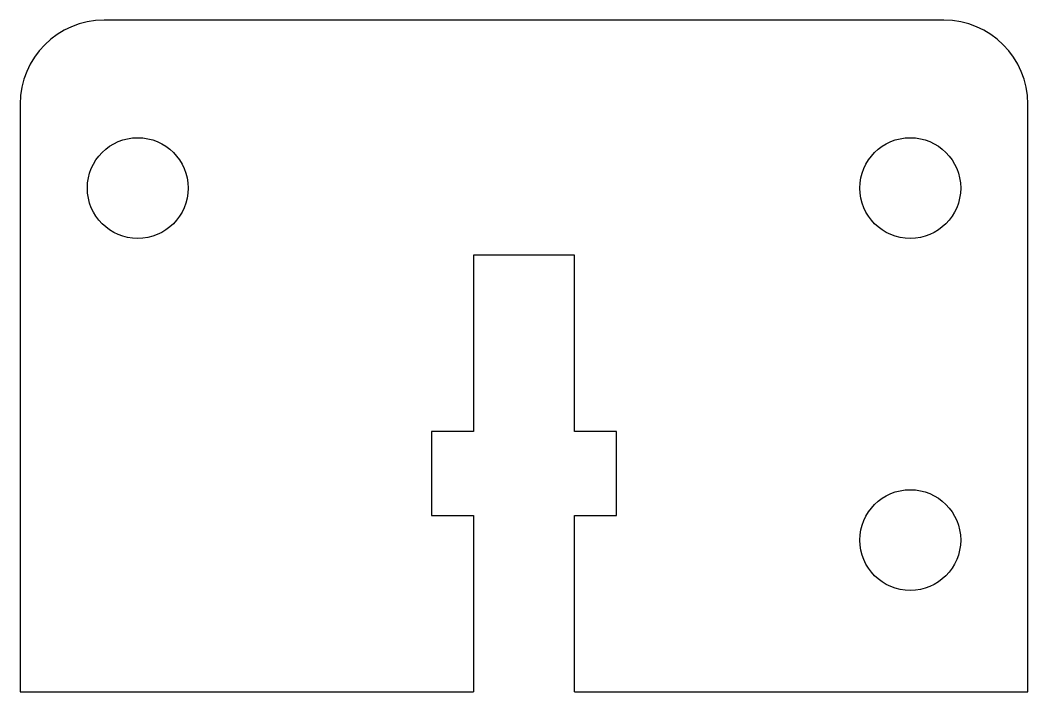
# Model space of a CAD drawing. Header units: millimetres. Extents: x 0 to 30, y 0 to 20.
import ezdxf

# ---------------------------------------------------------------- set-up
doc = ezdxf.new("R2010")
doc.units = ezdxf.units.MM

msp = doc.modelspace()

# ---------------------------------------------------------------- linework, layer by layer
at = {"color": 7, "linetype": 'Continuous', "lineweight": 25}
for p, q in [((27.5, 20), (2.5, 20)), ((0, 17.5), (0, 0)), ((30, 0), (30, 17.5)), ((13.5, 13), (13.5, 7.75)), ((16.5, 13), (13.5, 13)), ((16.5, 7.75), (16.5, 13)), ((12.25, 7.75), (12.25, 5.25)), ((13.5, 7.75), (12.25, 7.75)), ((17.75, 7.75), (16.5, 7.75)), ((17.75, 5.25), (17.75, 7.75)), ((12.25, 5.25), (13.5, 5.25)), ((13.5, 5.25), (13.5, 0)), ((16.5, 5.25), (17.75, 5.25)), ((16.5, 0), (16.5, 5.25)), ((0, 0), (13.5, 0)), ((16.5, 0), (30, 0))]:
    msp.add_line(p, q, dxfattribs=at)
for centre in [(3.5, 15), (26.5, 15), (26.5, 4.52)]:
    msp.add_circle(centre, 1.5, dxfattribs=at)
for centre, start, end in [((2.5, 17.5), 90, 180), ((27.5, 17.5), 0, 90)]:
    msp.add_arc(centre, 2.5, start, end, dxfattribs=at)

doc.saveas('drawing.dxf')
